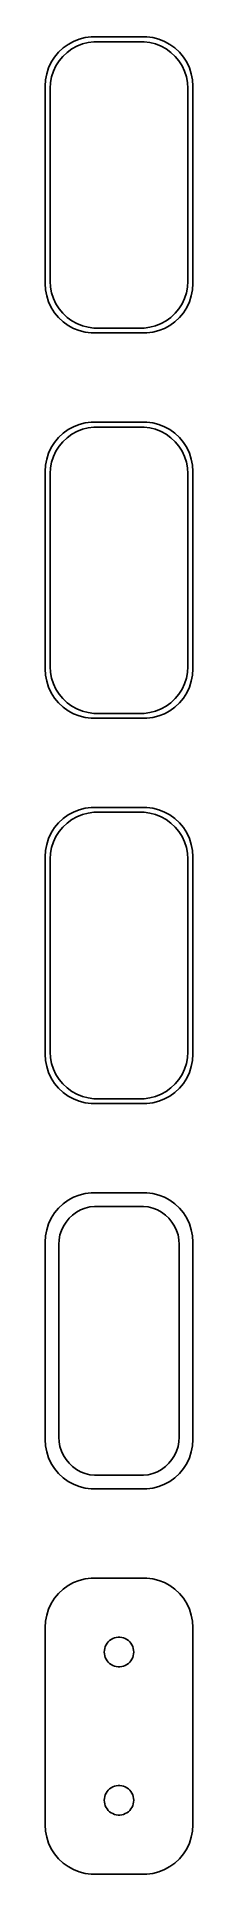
# Model space of a CAD drawing. Header units: metres. Extents: x -8 to 8, y 141 to 327.
import ezdxf

# ---------------------------------------------------------------- set-up
doc = ezdxf.new("R2010")
doc.units = ezdxf.units.M

msp = doc.modelspace()

# ---------------------------------------------------------------- linework, layer by layer
for p, q in [((-5.68712, 325.853), (-6.14484, 325.423)), ((-5.17912, 326.222), (-5.68712, 325.853)), ((-5.27776, 325.41), (-4.79517, 325.761)), ((-4.62889, 326.524), (-5.17912, 326.222)), ((-4.79517, 325.761), (-4.27245, 326.048)), ((-4.04507, 326.755), (-4.62889, 326.524)), ((-4.27245, 326.048), (-3.71782, 326.268)), ((-3.4369, 326.911), (-4.04507, 326.755)), ((-3.71782, 326.268), (-3.14006, 326.416)), ((-2.81395, 326.99), (-3.4369, 326.911)), ((-3.14006, 326.416), (-2.54825, 326.491)), ((2.81395, 326.99), (-2.81395, 326.99)), ((-2.54825, 326.491), (2.54825, 326.491)), ((2.54825, 326.491), (3.14006, 326.416)), ((3.4369, 326.911), (2.81395, 326.99)), ((3.14006, 326.416), (3.71782, 326.268)), ((4.04507, 326.755), (3.4369, 326.911)), ((3.71782, 326.268), (4.27245, 326.048)), ((4.62889, 326.524), (4.04507, 326.755)), ((4.27245, 326.048), (4.79517, 325.761)), ((5.17912, 326.222), (4.62889, 326.524)), ((4.79517, 325.761), (5.27776, 325.41)), ((5.68712, 325.853), (5.17912, 326.222)), ((6.14484, 325.423), (5.68712, 325.853)), ((-7.14888, 323.841), (-7.34291, 323.243)), ((-6.88153, 324.409), (-7.14888, 323.841)), ((-6.54507, 324.939), (-6.88153, 324.409)), ((-6.66643, 323.499), (-6.41245, 324.038)), ((-6.14484, 325.423), (-6.54507, 324.939)), ((-6.41245, 324.038), (-6.09282, 324.542)), ((-6.09282, 324.542), (-5.7126, 325.002)), ((-5.7126, 325.002), (-5.27776, 325.41)), ((5.27776, 325.41), (5.7126, 325.002)), ((5.7126, 325.002), (6.09282, 324.542)), ((6.09282, 324.542), (6.41245, 324.038)), ((6.54507, 324.939), (6.14484, 325.423)), ((6.41245, 324.038), (6.66643, 323.499)), ((6.88153, 324.409), (6.54507, 324.939)), ((7.14888, 323.841), (6.88153, 324.409)), ((7.34291, 323.243), (7.14888, 323.841)), ((-7.46057, 322.627), (-7.5, 322)), ((-7.5, 322), (-7.5, 302)), ((-7.34291, 323.243), (-7.46057, 322.627)), ((-7, 321.75), (-6.96254, 322.345)), ((-7, 302.25), (-7, 321.75)), ((-6.96254, 322.345), (-6.85077, 322.931)), ((-6.85077, 322.931), (-6.66643, 323.499)), ((6.66643, 323.499), (6.85077, 322.931)), ((6.85077, 322.931), (6.96254, 322.345)), ((6.96254, 322.345), (7, 321.75)), ((7, 321.75), (7, 302.25)), ((7.46057, 322.627), (7.34291, 323.243)), ((7.5, 322), (7.46057, 322.627)), ((7.5, 302), (7.5, 322)), ((-7.5, 302), (-7.46057, 301.373)), ((-7.46057, 301.373), (-7.34291, 300.757)), ((-6.96254, 301.655), (-7, 302.25)), ((-6.85077, 301.069), (-6.96254, 301.655)), ((6.96254, 301.655), (6.85077, 301.069)), ((7, 302.25), (6.96254, 301.655)), ((7.34291, 300.757), (7.46057, 301.373)), ((7.46057, 301.373), (7.5, 302)), ((-7.34291, 300.757), (-7.14888, 300.159)), ((-7.14888, 300.159), (-6.88153, 299.591)), ((-6.88153, 299.591), (-6.54507, 299.061)), ((-6.66643, 300.501), (-6.85077, 301.069)), ((-6.41245, 299.962), (-6.66643, 300.501)), ((-6.09282, 299.458), (-6.41245, 299.962)), ((-5.7126, 298.998), (-6.09282, 299.458)), ((6.09282, 299.458), (5.7126, 298.998)), ((6.41245, 299.962), (6.09282, 299.458)), ((6.66643, 300.501), (6.41245, 299.962)), ((6.54507, 299.061), (6.88153, 299.591)), ((6.85077, 301.069), (6.66643, 300.501)), ((6.88153, 299.591), (7.14888, 300.159)), ((7.14888, 300.159), (7.34291, 300.757)), ((-6.54507, 299.061), (-6.14484, 298.577)), ((-6.14484, 298.577), (-5.68712, 298.147)), ((-5.27776, 298.59), (-5.7126, 298.998)), ((-5.68712, 298.147), (-5.17912, 297.778)), ((-4.79517, 298.239), (-5.27776, 298.59)), ((-5.17912, 297.778), (-4.62889, 297.476)), ((-4.27245, 297.952), (-4.79517, 298.239)), ((-3.71782, 297.732), (-4.27245, 297.952)), ((-3.14006, 297.584), (-3.71782, 297.732)), ((-2.54825, 297.509), (-3.14006, 297.584)), ((3.14006, 297.584), (2.54825, 297.509)), ((3.71782, 297.732), (3.14006, 297.584)), ((4.27245, 297.952), (3.71782, 297.732)), ((4.79517, 298.239), (4.27245, 297.952)), ((4.62889, 297.476), (5.17912, 297.778)), ((5.27776, 298.59), (4.79517, 298.239)), ((5.17912, 297.778), (5.68712, 298.147)), ((5.7126, 298.998), (5.27776, 298.59)), ((5.68712, 298.147), (6.14484, 298.577)), ((6.14484, 298.577), (6.54507, 299.061)), ((-4.62889, 297.476), (-4.04507, 297.245)), ((-4.04507, 297.245), (-3.4369, 297.089)), ((-3.4369, 297.089), (-2.81395, 297.01)), ((-2.81395, 297.01), (2.81395, 297.01)), ((2.54825, 297.509), (-2.54825, 297.509)), ((2.81395, 297.01), (3.4369, 297.089)), ((3.4369, 297.089), (4.04507, 297.245)), ((4.04507, 297.245), (4.62889, 297.476)), ((-6.14484, 286.423), (-6.54507, 285.939)), ((-5.68712, 286.853), (-6.14484, 286.423)), ((-5.7126, 286.002), (-5.27776, 286.41)), ((-5.17912, 287.222), (-5.68712, 286.853)), ((-5.27776, 286.41), (-4.79517, 286.761)), ((-4.62889, 287.524), (-5.17912, 287.222)), ((-4.79517, 286.761), (-4.27245, 287.048)), ((-4.04507, 287.755), (-4.62889, 287.524)), ((-4.27245, 287.048), (-3.71782, 287.268)), ((-3.4369, 287.911), (-4.04507, 287.755)), ((-3.71782, 287.268), (-3.14006, 287.416)), ((-2.81395, 287.99), (-3.4369, 287.911)), ((-3.14006, 287.416), (-2.54825, 287.491)), ((2.81395, 287.99), (-2.81395, 287.99)), ((-2.54825, 287.491), (2.54825, 287.491)), ((2.54825, 287.491), (3.14006, 287.416)), ((3.4369, 287.911), (2.81395, 287.99)), ((3.14006, 287.416), (3.71782, 287.268)), ((4.04507, 287.755), (3.4369, 287.911)), ((3.71782, 287.268), (4.27245, 287.048)), ((4.62889, 287.524), (4.04507, 287.755)), ((4.27245, 287.048), (4.79517, 286.761)), ((5.17912, 287.222), (4.62889, 287.524)), ((4.79517, 286.761), (5.27776, 286.41)), ((5.68712, 286.853), (5.17912, 287.222)), ((5.27776, 286.41), (5.7126, 286.002)), ((6.14484, 286.423), (5.68712, 286.853)), ((6.54507, 285.939), (6.14484, 286.423)), ((-7.14888, 284.841), (-7.34291, 284.243)), ((-6.88153, 285.409), (-7.14888, 284.841)), ((-6.54507, 285.939), (-6.88153, 285.409)), ((-6.66643, 284.499), (-6.41245, 285.038)), ((-6.41245, 285.038), (-6.09282, 285.542)), ((-6.09282, 285.542), (-5.7126, 286.002)), ((5.7126, 286.002), (6.09282, 285.542)), ((6.09282, 285.542), (6.41245, 285.038)), ((6.41245, 285.038), (6.66643, 284.499)), ((6.88153, 285.409), (6.54507, 285.939)), ((7.14888, 284.841), (6.88153, 285.409)), ((7.34291, 284.243), (7.14888, 284.841)), ((-7.46057, 283.627), (-7.5, 283)), ((-7.5, 283), (-7.5, 263)), ((-7.34291, 284.243), (-7.46057, 283.627)), ((-7, 282.75), (-6.96254, 283.345)), ((-7, 263.25), (-7, 282.75)), ((-6.96254, 283.345), (-6.85077, 283.931)), ((-6.85077, 283.931), (-6.66643, 284.499)), ((6.66643, 284.499), (6.85077, 283.931)), ((6.85077, 283.931), (6.96254, 283.345)), ((6.96254, 283.345), (7, 282.75)), ((7, 282.75), (7, 263.25)), ((7.46057, 283.627), (7.34291, 284.243)), ((7.5, 283), (7.46057, 283.627)), ((7.5, 263), (7.5, 283)), ((-7.5, 263), (-7.46057, 262.373)), ((-7.46057, 262.373), (-7.34291, 261.757)), ((-6.96254, 262.655), (-7, 263.25)), ((-6.85077, 262.069), (-6.96254, 262.655)), ((6.96254, 262.655), (6.85077, 262.069)), ((7, 263.25), (6.96254, 262.655)), ((7.34291, 261.757), (7.46057, 262.373)), ((7.46057, 262.373), (7.5, 263)), ((-7.34291, 261.757), (-7.14888, 261.159)), ((-7.14888, 261.159), (-6.88153, 260.591)), ((-6.88153, 260.591), (-6.54507, 260.061)), ((-6.66643, 261.501), (-6.85077, 262.069)), ((-6.41245, 260.962), (-6.66643, 261.501)), ((-6.09282, 260.458), (-6.41245, 260.962)), ((-5.7126, 259.998), (-6.09282, 260.458)), ((6.09282, 260.458), (5.7126, 259.998)), ((6.41245, 260.962), (6.09282, 260.458)), ((6.66643, 261.501), (6.41245, 260.962)), ((6.54507, 260.061), (6.88153, 260.591)), ((6.85077, 262.069), (6.66643, 261.501)), ((6.88153, 260.591), (7.14888, 261.159)), ((7.14888, 261.159), (7.34291, 261.757)), ((-6.54507, 260.061), (-6.14484, 259.577)), ((-6.14484, 259.577), (-5.68712, 259.147)), ((-5.27776, 259.59), (-5.7126, 259.998)), ((-5.68712, 259.147), (-5.17912, 258.778)), ((-4.79517, 259.239), (-5.27776, 259.59)), ((-5.17912, 258.778), (-4.62889, 258.476)), ((-4.27245, 258.952), (-4.79517, 259.239)), ((-3.71782, 258.732), (-4.27245, 258.952)), ((-3.14006, 258.584), (-3.71782, 258.732)), ((-2.54825, 258.509), (-3.14006, 258.584)), ((3.14006, 258.584), (2.54825, 258.509)), ((3.71782, 258.732), (3.14006, 258.584)), ((4.27245, 258.952), (3.71782, 258.732)), ((4.79517, 259.239), (4.27245, 258.952)), ((4.62889, 258.476), (5.17912, 258.778)), ((5.27776, 259.59), (4.79517, 259.239)), ((5.17912, 258.778), (5.68712, 259.147)), ((5.7126, 259.998), (5.27776, 259.59)), ((5.68712, 259.147), (6.14484, 259.577)), ((6.14484, 259.577), (6.54507, 260.061)), ((-4.62889, 258.476), (-4.04507, 258.245)), ((-4.04507, 258.245), (-3.4369, 258.089)), ((-3.4369, 258.089), (-2.81395, 258.01)), ((-2.81395, 258.01), (2.81395, 258.01)), ((2.54825, 258.509), (-2.54825, 258.509)), ((2.81395, 258.01), (3.4369, 258.089)), ((3.4369, 258.089), (4.04507, 258.245)), ((4.04507, 258.245), (4.62889, 258.476)), ((-6.14484, 247.423), (-6.54507, 246.939)), ((-5.68712, 247.853), (-6.14484, 247.423)), ((-5.7126, 247.002), (-5.27776, 247.41)), ((-5.17912, 248.222), (-5.68712, 247.853)), ((-5.27776, 247.41), (-4.79517, 247.761)), ((-4.62889, 248.524), (-5.17912, 248.222)), ((-4.79517, 247.761), (-4.27245, 248.048)), ((-4.04507, 248.755), (-4.62889, 248.524)), ((-4.27245, 248.048), (-3.71782, 248.268)), ((-3.4369, 248.911), (-4.04507, 248.755)), ((-3.71782, 248.268), (-3.14006, 248.416)), ((-2.81395, 248.99), (-3.4369, 248.911)), ((-3.14006, 248.416), (-2.54825, 248.491)), ((2.81395, 248.99), (-2.81395, 248.99)), ((-2.54825, 248.491), (2.54825, 248.491)), ((2.54825, 248.491), (3.14006, 248.416)), ((3.4369, 248.911), (2.81395, 248.99)), ((3.14006, 248.416), (3.71782, 248.268)), ((4.04507, 248.755), (3.4369, 248.911)), ((3.71782, 248.268), (4.27245, 248.048)), ((4.62889, 248.524), (4.04507, 248.755)), ((4.27245, 248.048), (4.79517, 247.761)), ((5.17912, 248.222), (4.62889, 248.524)), ((4.79517, 247.761), (5.27776, 247.41)), ((5.68712, 247.853), (5.17912, 248.222)), ((5.27776, 247.41), (5.7126, 247.002)), ((6.14484, 247.423), (5.68712, 247.853)), ((6.54507, 246.939), (6.14484, 247.423)), ((-7.14888, 245.841), (-7.34291, 245.243)), ((-6.88153, 246.409), (-7.14888, 245.841)), ((-6.54507, 246.939), (-6.88153, 246.409)), ((-6.85077, 244.931), (-6.66643, 245.499)), ((-6.66643, 245.499), (-6.41245, 246.038)), ((-6.41245, 246.038), (-6.09282, 246.542)), ((-6.09282, 246.542), (-5.7126, 247.002)), ((5.7126, 247.002), (6.09282, 246.542)), ((6.09282, 246.542), (6.41245, 246.038)), ((6.41245, 246.038), (6.66643, 245.499)), ((6.88153, 246.409), (6.54507, 246.939)), ((6.66643, 245.499), (6.85077, 244.931)), ((7.14888, 245.841), (6.88153, 246.409)), ((7.34291, 245.243), (7.14888, 245.841)), ((-7.46057, 244.627), (-7.5, 244)), ((-7.5, 244), (-7.5, 224)), ((-7.34291, 245.243), (-7.46057, 244.627)), ((-7, 243.75), (-6.96254, 244.345)), ((-7, 224.25), (-7, 243.75)), ((-6.96254, 244.345), (-6.85077, 244.931)), ((6.85077, 244.931), (6.96254, 244.345)), ((6.96254, 244.345), (7, 243.75)), ((7, 243.75), (7, 224.25)), ((7.46057, 244.627), (7.34291, 245.243)), ((7.5, 244), (7.46057, 244.627)), ((7.5, 224), (7.5, 244)), ((-7.5, 224), (-7.46057, 223.373)), ((-7.46057, 223.373), (-7.34291, 222.757)), ((-6.96254, 223.655), (-7, 224.25)), ((-6.85077, 223.069), (-6.96254, 223.655)), ((6.96254, 223.655), (6.85077, 223.069)), ((7, 224.25), (6.96254, 223.655)), ((7.34291, 222.757), (7.46057, 223.373)), ((7.46057, 223.373), (7.5, 224)), ((-7.34291, 222.757), (-7.14888, 222.159)), ((-7.14888, 222.159), (-6.88153, 221.591)), ((-6.88153, 221.591), (-6.54507, 221.061)), ((-6.66643, 222.501), (-6.85077, 223.069)), ((-6.41245, 221.962), (-6.66643, 222.501)), ((-6.09282, 221.458), (-6.41245, 221.962)), ((-5.7126, 220.998), (-6.09282, 221.458)), ((6.09282, 221.458), (5.7126, 220.998)), ((6.41245, 221.962), (6.09282, 221.458)), ((6.66643, 222.501), (6.41245, 221.962)), ((6.54507, 221.061), (6.88153, 221.591)), ((6.85077, 223.069), (6.66643, 222.501)), ((6.88153, 221.591), (7.14888, 222.159)), ((7.14888, 222.159), (7.34291, 222.757)), ((-6.54507, 221.061), (-6.14484, 220.577)), ((-6.14484, 220.577), (-5.68712, 220.147)), ((-5.27776, 220.59), (-5.7126, 220.998)), ((-5.68712, 220.147), (-5.17912, 219.778)), ((-4.79517, 220.239), (-5.27776, 220.59)), ((-5.17912, 219.778), (-4.62889, 219.476)), ((-4.27245, 219.952), (-4.79517, 220.239)), ((-4.62889, 219.476), (-4.04507, 219.245)), ((-3.71782, 219.732), (-4.27245, 219.952)), ((-3.14006, 219.584), (-3.71782, 219.732)), ((-2.54825, 219.509), (-3.14006, 219.584)), ((2.54825, 219.509), (-2.54825, 219.509)), ((3.14006, 219.584), (2.54825, 219.509)), ((3.71782, 219.732), (3.14006, 219.584)), ((4.27245, 219.952), (3.71782, 219.732)), ((4.04507, 219.245), (4.62889, 219.476)), ((4.79517, 220.239), (4.27245, 219.952)), ((4.62889, 219.476), (5.17912, 219.778)), ((5.27776, 220.59), (4.79517, 220.239)), ((5.17912, 219.778), (5.68712, 220.147)), ((5.7126, 220.998), (5.27776, 220.59)), ((5.68712, 220.147), (6.14484, 220.577)), ((6.14484, 220.577), (6.54507, 221.061)), ((-4.04507, 219.245), (-3.4369, 219.089)), ((-3.4369, 219.089), (-2.81395, 219.01)), ((-2.81395, 219.01), (2.81395, 219.01)), ((2.81395, 219.01), (3.4369, 219.089)), ((3.4369, 219.089), (4.04507, 219.245)), ((-6.14484, 208.423), (-6.54507, 207.939)), ((-5.68712, 208.853), (-6.14484, 208.423)), ((-5.17912, 209.222), (-5.68712, 208.853)), ((-4.62889, 209.524), (-5.17912, 209.222)), ((-4.04507, 209.755), (-4.62889, 209.524)), ((-3.4369, 209.911), (-4.04507, 209.755)), ((-3.89754, 208.251), (-3.44572, 208.43)), ((-3.44572, 208.43), (-2.97505, 208.551)), ((-2.81395, 209.99), (-3.4369, 209.911)), ((-2.97505, 208.551), (-2.49297, 208.612)), ((2.81395, 209.99), (-2.81395, 209.99)), ((-2.49297, 208.612), (2.49297, 208.612)), ((2.49297, 208.612), (2.97505, 208.551)), ((3.4369, 209.911), (2.81395, 209.99)), ((2.97505, 208.551), (3.44572, 208.43)), ((4.04507, 209.755), (3.4369, 209.911)), ((3.44572, 208.43), (3.89754, 208.251)), ((4.62889, 209.524), (4.04507, 209.755)), ((5.17912, 209.222), (4.62889, 209.524)), ((5.68712, 208.853), (5.17912, 209.222)), ((6.14484, 208.423), (5.68712, 208.853)), ((6.54507, 207.939), (6.14484, 208.423)), ((-7.14888, 206.841), (-7.34291, 206.243)), ((-6.88153, 207.409), (-7.14888, 206.841)), ((-6.54507, 207.939), (-6.88153, 207.409)), ((-5.84773, 206.174), (-5.64084, 206.614)), ((-5.64084, 206.614), (-5.38046, 207.024)), ((-5.38046, 207.024), (-5.07071, 207.399)), ((-5.07071, 207.399), (-4.71649, 207.731)), ((-4.71649, 207.731), (-4.32336, 208.017)), ((-4.32336, 208.017), (-3.89754, 208.251)), ((3.89754, 208.251), (4.32336, 208.017)), ((4.32336, 208.017), (4.71649, 207.731)), ((4.71649, 207.731), (5.07071, 207.399)), ((5.07071, 207.399), (5.38046, 207.024)), ((5.38046, 207.024), (5.64084, 206.614)), ((5.64084, 206.614), (5.84773, 206.174)), ((6.88153, 207.409), (6.54507, 207.939)), ((7.14888, 206.841), (6.88153, 207.409)), ((7.34291, 206.243), (7.14888, 206.841)), ((-7.46057, 205.627), (-7.5, 205)), ((-7.5, 205), (-7.5, 185)), ((-7.34291, 206.243), (-7.46057, 205.627)), ((-6.11946, 204.75), (-6.08896, 205.235)), ((-6.11946, 185.25), (-6.11946, 204.75)), ((-6.08896, 205.235), (-5.99789, 205.712)), ((-5.99789, 205.712), (-5.84773, 206.174)), ((5.84773, 206.174), (5.99789, 205.712)), ((5.99789, 205.712), (6.08896, 205.235)), ((6.08896, 205.235), (6.11946, 204.75)), ((6.11946, 204.75), (6.11946, 185.25)), ((7.46057, 205.627), (7.34291, 206.243)), ((7.5, 205), (7.46057, 205.627)), ((7.5, 185), (7.5, 205)), ((-7.5, 185), (-7.46057, 184.373)), ((-7.46057, 184.373), (-7.34291, 183.757)), ((-6.08896, 184.765), (-6.11946, 185.25)), ((-5.99789, 184.288), (-6.08896, 184.765)), ((-5.84773, 183.826), (-5.99789, 184.288)), ((5.99789, 184.288), (5.84773, 183.826)), ((6.08896, 184.765), (5.99789, 184.288)), ((6.11946, 185.25), (6.08896, 184.765)), ((7.34291, 183.757), (7.46057, 184.373)), ((7.46057, 184.373), (7.5, 185)), ((-7.34291, 183.757), (-7.14888, 183.159)), ((-7.14888, 183.159), (-6.88153, 182.591)), ((-6.88153, 182.591), (-6.54507, 182.061)), ((-5.64084, 183.386), (-5.84773, 183.826)), ((-5.38046, 182.976), (-5.64084, 183.386)), ((-5.07071, 182.601), (-5.38046, 182.976)), ((-4.71649, 182.269), (-5.07071, 182.601)), ((-4.32336, 181.983), (-4.71649, 182.269)), ((4.71649, 182.269), (4.32336, 181.983)), ((5.07071, 182.601), (4.71649, 182.269)), ((5.38046, 182.976), (5.07071, 182.601)), ((5.64084, 183.386), (5.38046, 182.976)), ((5.84773, 183.826), (5.64084, 183.386)), ((6.54507, 182.061), (6.88153, 182.591)), ((6.88153, 182.591), (7.14888, 183.159)), ((7.14888, 183.159), (7.34291, 183.757)), ((-6.54507, 182.061), (-6.14484, 181.577)), ((-6.14484, 181.577), (-5.68712, 181.147)), ((-5.68712, 181.147), (-5.17912, 180.778)), ((-5.17912, 180.778), (-4.62889, 180.476)), ((-4.62889, 180.476), (-4.04507, 180.245)), ((-3.89754, 181.749), (-4.32336, 181.983)), ((-3.44572, 181.57), (-3.89754, 181.749)), ((-2.97505, 181.449), (-3.44572, 181.57)), ((-2.49297, 181.388), (-2.97505, 181.449)), ((2.49297, 181.388), (-2.49297, 181.388)), ((2.97505, 181.449), (2.49297, 181.388)), ((3.44572, 181.57), (2.97505, 181.449)), ((3.89754, 181.749), (3.44572, 181.57)), ((4.32336, 181.983), (3.89754, 181.749)), ((4.04507, 180.245), (4.62889, 180.476)), ((4.62889, 180.476), (5.17912, 180.778)), ((5.17912, 180.778), (5.68712, 181.147)), ((5.68712, 181.147), (6.14484, 181.577)), ((6.14484, 181.577), (6.54507, 182.061)), ((-4.04507, 180.245), (-3.4369, 180.089)), ((-3.4369, 180.089), (-2.81395, 180.01)), ((-2.81395, 180.01), (2.81395, 180.01)), ((2.81395, 180.01), (3.4369, 180.089)), ((3.4369, 180.089), (4.04507, 180.245)), ((-6.14484, 169.423), (-6.54507, 168.939)), ((-5.68712, 169.853), (-6.14484, 169.423)), ((-5.17912, 170.222), (-5.68712, 169.853)), ((-4.62889, 170.524), (-5.17912, 170.222)), ((-4.04507, 170.755), (-4.62889, 170.524)), ((-3.4369, 170.911), (-4.04507, 170.755)), ((-2.81395, 170.99), (-3.4369, 170.911)), ((2.81395, 170.99), (-2.81395, 170.99)), ((3.4369, 170.911), (2.81395, 170.99)), ((4.04507, 170.755), (3.4369, 170.911)), ((4.62889, 170.524), (4.04507, 170.755)), ((5.17912, 170.222), (4.62889, 170.524)), ((5.68712, 169.853), (5.17912, 170.222)), ((6.14484, 169.423), (5.68712, 169.853)), ((6.54507, 168.939), (6.14484, 169.423)), ((-7.14888, 167.841), (-7.34291, 167.243)), ((-6.88153, 168.409), (-7.14888, 167.841)), ((-6.54507, 168.939), (-6.88153, 168.409)), ((6.88153, 168.409), (6.54507, 168.939)), ((7.14888, 167.841), (6.88153, 168.409)), ((7.34291, 167.243), (7.14888, 167.841)), ((-7.46057, 166.627), (-7.5, 166)), ((-7.5, 166), (-7.5, 146)), ((-7.34291, 167.243), (-7.46057, 166.627)), ((7.46057, 166.627), (7.34291, 167.243)), ((7.5, 166), (7.46057, 166.627)), ((7.5, 146), (7.5, 166)), ((-1.5, 163.5), (-1.48816, 163.688)), ((-1.48816, 163.688), (-1.45287, 163.873)), ((-1.45287, 163.873), (-1.39465, 164.052)), ((-1.39465, 164.052), (-1.31445, 164.223)), ((-1.31445, 164.223), (-1.21352, 164.382)), ((-1.21352, 164.382), (-1.09344, 164.527)), ((-1.09344, 164.527), (-0.956131, 164.656)), ((-0.956131, 164.656), (-0.803726, 164.766)), ((-0.803726, 164.766), (-0.638657, 164.857)), ((-0.638657, 164.857), (-0.463516, 164.927)), ((-0.463516, 164.927), (-0.281067, 164.973)), ((-0.281067, 164.973), (-0.094177, 164.997)), ((-0.094177, 164.997), (0.094177, 164.997)), ((0.094177, 164.997), (0.281067, 164.973)), ((0.281067, 164.973), (0.463516, 164.927)), ((0.463516, 164.927), (0.638657, 164.857)), ((0.638657, 164.857), (0.803726, 164.766)), ((0.803726, 164.766), (0.956131, 164.656)), ((0.956131, 164.656), (1.09344, 164.527)), ((1.09344, 164.527), (1.21352, 164.382)), ((1.21352, 164.382), (1.31445, 164.223)), ((1.31445, 164.223), (1.39465, 164.052)), ((1.39465, 164.052), (1.45287, 163.873)), ((1.45287, 163.873), (1.48816, 163.688)), ((1.48816, 163.688), (1.5, 163.5)), ((-1.48816, 163.312), (-1.5, 163.5)), ((-1.45287, 163.127), (-1.48816, 163.312)), ((-1.39465, 162.948), (-1.45287, 163.127)), ((-1.31445, 162.777), (-1.39465, 162.948)), ((-1.21352, 162.618), (-1.31445, 162.777)), ((-1.09344, 162.473), (-1.21352, 162.618)), ((-0.956131, 162.344), (-1.09344, 162.473)), ((-0.803726, 162.234), (-0.956131, 162.344)), ((-0.638657, 162.143), (-0.803726, 162.234)), ((-0.463516, 162.073), (-0.638657, 162.143)), ((-0.281067, 162.027), (-0.463516, 162.073)), ((-0.094177, 162.003), (-0.281067, 162.027)), ((0.094177, 162.003), (-0.094177, 162.003)), ((0.281067, 162.027), (0.094177, 162.003)), ((0.463516, 162.073), (0.281067, 162.027)), ((0.638657, 162.143), (0.463516, 162.073)), ((0.803726, 162.234), (0.638657, 162.143)), ((0.956131, 162.344), (0.803726, 162.234)), ((1.09344, 162.473), (0.956131, 162.344)), ((1.21352, 162.618), (1.09344, 162.473)), ((1.31445, 162.777), (1.21352, 162.618)), ((1.39465, 162.948), (1.31445, 162.777)), ((1.45287, 163.127), (1.39465, 162.948)), ((1.48816, 163.312), (1.45287, 163.127)), ((1.5, 163.5), (1.48816, 163.312)), ((-1.48816, 148.688), (-1.45287, 148.873)), ((-1.45287, 148.873), (-1.39465, 149.052)), ((-1.39465, 149.052), (-1.31445, 149.223)), ((-1.31445, 149.223), (-1.21352, 149.382)), ((-1.21352, 149.382), (-1.09344, 149.527)), ((-1.09344, 149.527), (-0.956131, 149.656)), ((-0.956131, 149.656), (-0.803726, 149.766)), ((-0.803726, 149.766), (-0.638657, 149.857)), ((-0.638657, 149.857), (-0.463516, 149.927)), ((-0.463516, 149.927), (-0.281067, 149.973)), ((-0.281067, 149.973), (-0.094177, 149.997)), ((-0.094177, 149.997), (0.094177, 149.997)), ((0.094177, 149.997), (0.281067, 149.973)), ((0.281067, 149.973), (0.463516, 149.927)), ((0.463516, 149.927), (0.638657, 149.857)), ((0.638657, 149.857), (0.803726, 149.766)), ((0.803726, 149.766), (0.956131, 149.656)), ((0.956131, 149.656), (1.09344, 149.527)), ((1.09344, 149.527), (1.21352, 149.382)), ((1.21352, 149.382), (1.31445, 149.223)), ((1.31445, 149.223), (1.39465, 149.052)), ((1.39465, 149.052), (1.45287, 148.873)), ((1.45287, 148.873), (1.48816, 148.688)), ((-1.5, 148.5), (-1.48816, 148.688)), ((-1.48816, 148.312), (-1.5, 148.5)), ((-1.45287, 148.127), (-1.48816, 148.312)), ((-1.39465, 147.948), (-1.45287, 148.127)), ((-1.31445, 147.777), (-1.39465, 147.948)), ((-1.21352, 147.618), (-1.31445, 147.777)), ((-1.09344, 147.473), (-1.21352, 147.618)), ((-0.956131, 147.344), (-1.09344, 147.473)), ((-0.803726, 147.234), (-0.956131, 147.344)), ((-0.638657, 147.143), (-0.803726, 147.234)), ((-0.463516, 147.073), (-0.638657, 147.143)), ((-0.281067, 147.027), (-0.463516, 147.073)), ((-0.094177, 147.003), (-0.281067, 147.027)), ((0.094177, 147.003), (-0.094177, 147.003)), ((0.281067, 147.027), (0.094177, 147.003)), ((0.463516, 147.073), (0.281067, 147.027)), ((0.638657, 147.143), (0.463516, 147.073)), ((0.803726, 147.234), (0.638657, 147.143)), ((0.956131, 147.344), (0.803726, 147.234)), ((1.09344, 147.473), (0.956131, 147.344)), ((1.21352, 147.618), (1.09344, 147.473)), ((1.31445, 147.777), (1.21352, 147.618)), ((1.39465, 147.948), (1.31445, 147.777)), ((1.45287, 148.127), (1.39465, 147.948)), ((1.48816, 148.312), (1.45287, 148.127)), ((1.48816, 148.688), (1.5, 148.5)), ((1.5, 148.5), (1.48816, 148.312)), ((-7.5, 146), (-7.46057, 145.373)), ((-7.46057, 145.373), (-7.34291, 144.757)), ((7.34291, 144.757), (7.46057, 145.373)), ((7.46057, 145.373), (7.5, 146)), ((-7.34291, 144.757), (-7.14888, 144.159)), ((-7.14888, 144.159), (-6.88153, 143.591)), ((-6.88153, 143.591), (-6.54507, 143.061)), ((6.54507, 143.061), (6.88153, 143.591)), ((6.88153, 143.591), (7.14888, 144.159)), ((7.14888, 144.159), (7.34291, 144.757)), ((-6.54507, 143.061), (-6.14484, 142.577)), ((-6.14484, 142.577), (-5.68712, 142.147)), ((-5.68712, 142.147), (-5.17912, 141.778)), ((-5.17912, 141.778), (-4.62889, 141.476)), ((-4.62889, 141.476), (-4.04507, 141.245)), ((4.04507, 141.245), (4.62889, 141.476)), ((4.62889, 141.476), (5.17912, 141.778)), ((5.17912, 141.778), (5.68712, 142.147)), ((5.68712, 142.147), (6.14484, 142.577)), ((6.14484, 142.577), (6.54507, 143.061)), ((-4.04507, 141.245), (-3.4369, 141.089)), ((-3.4369, 141.089), (-2.81395, 141.01)), ((-2.81395, 141.01), (2.81395, 141.01)), ((2.81395, 141.01), (3.4369, 141.089)), ((3.4369, 141.089), (4.04507, 141.245))]:
    msp.add_line(p, q)

doc.saveas('drawing.dxf')
